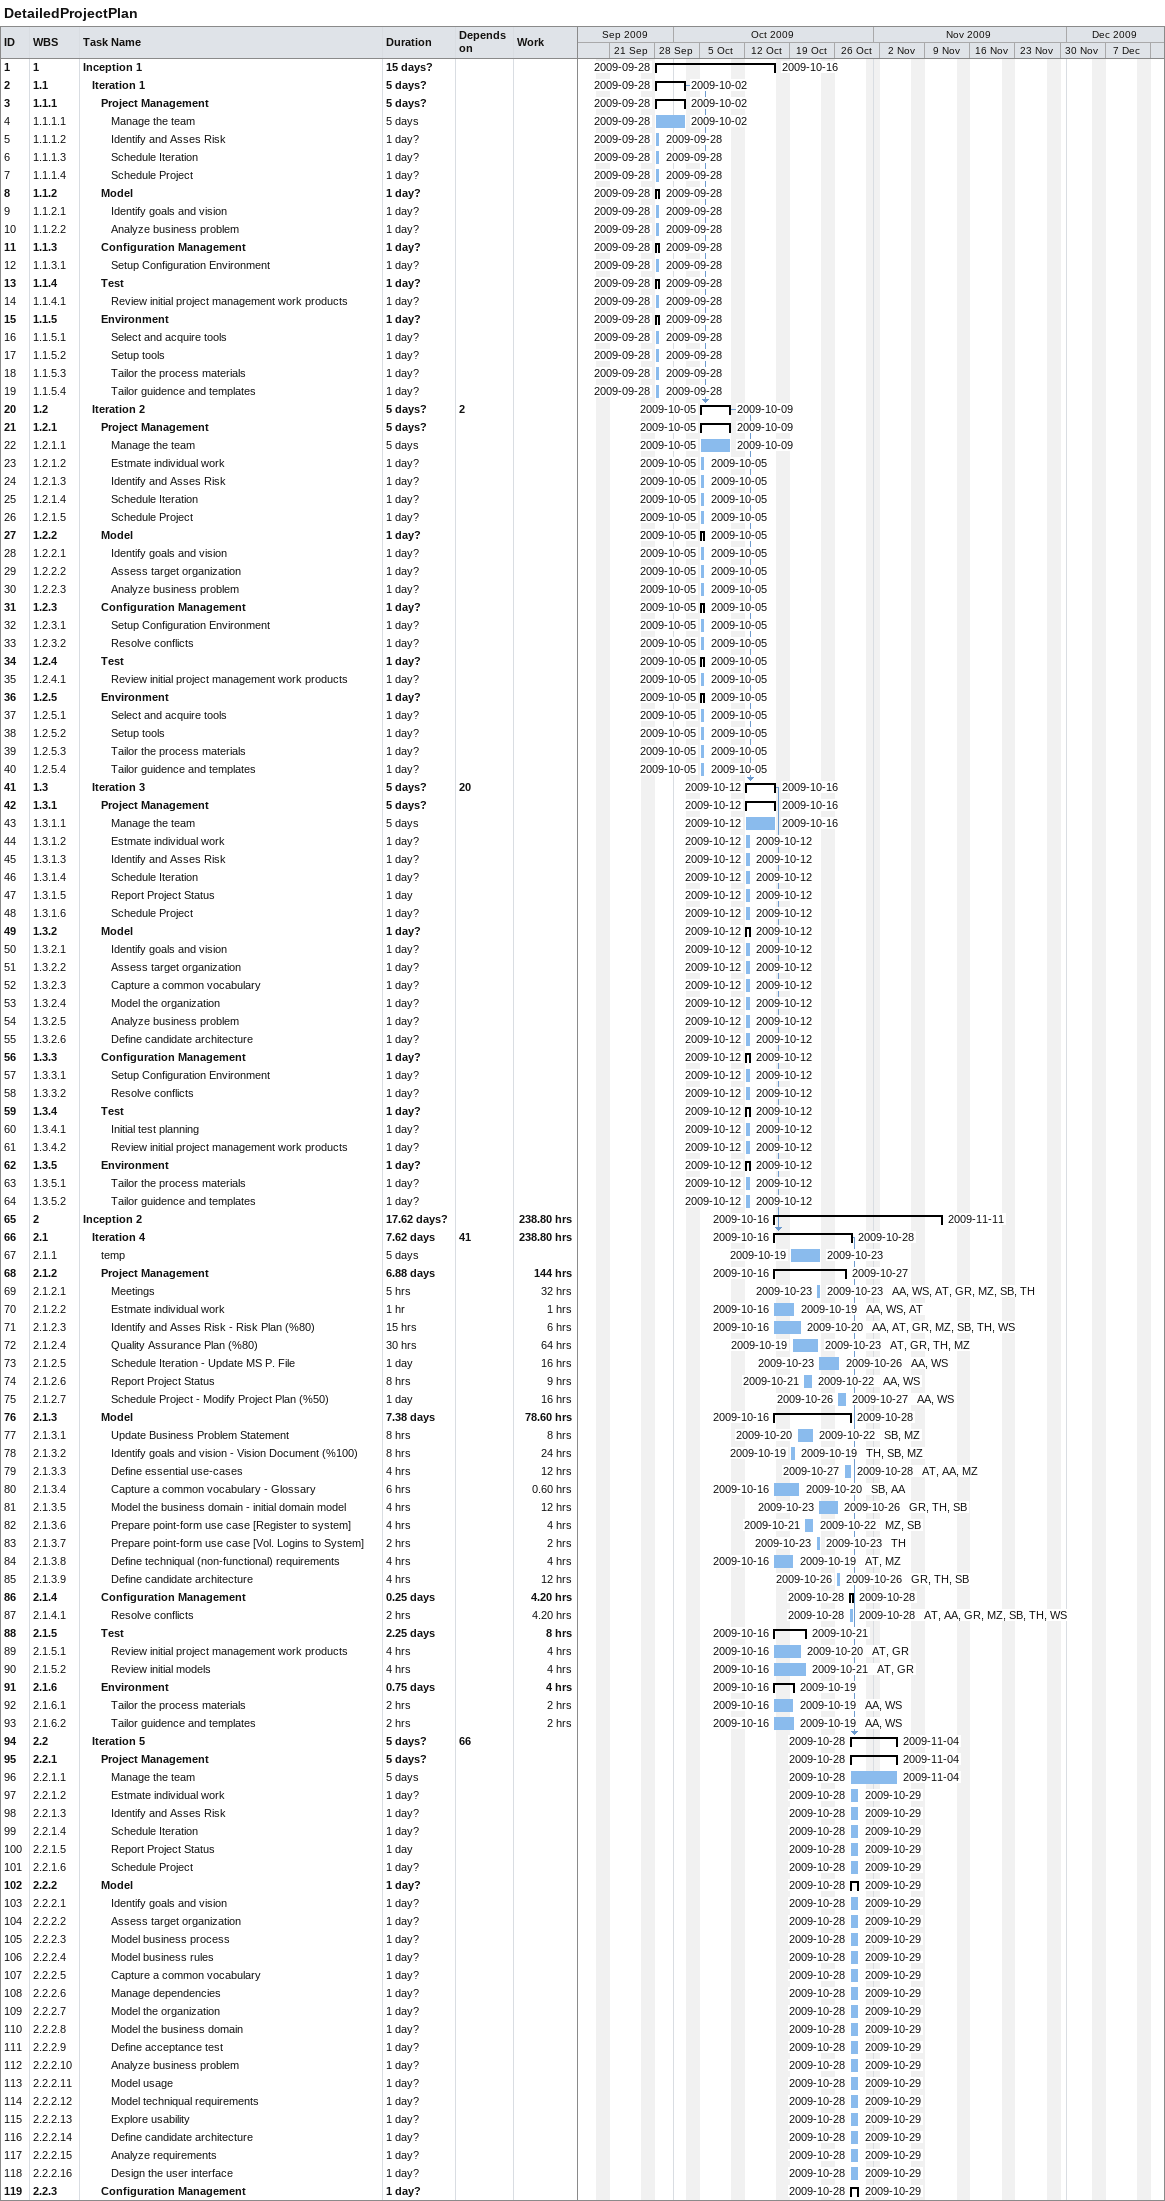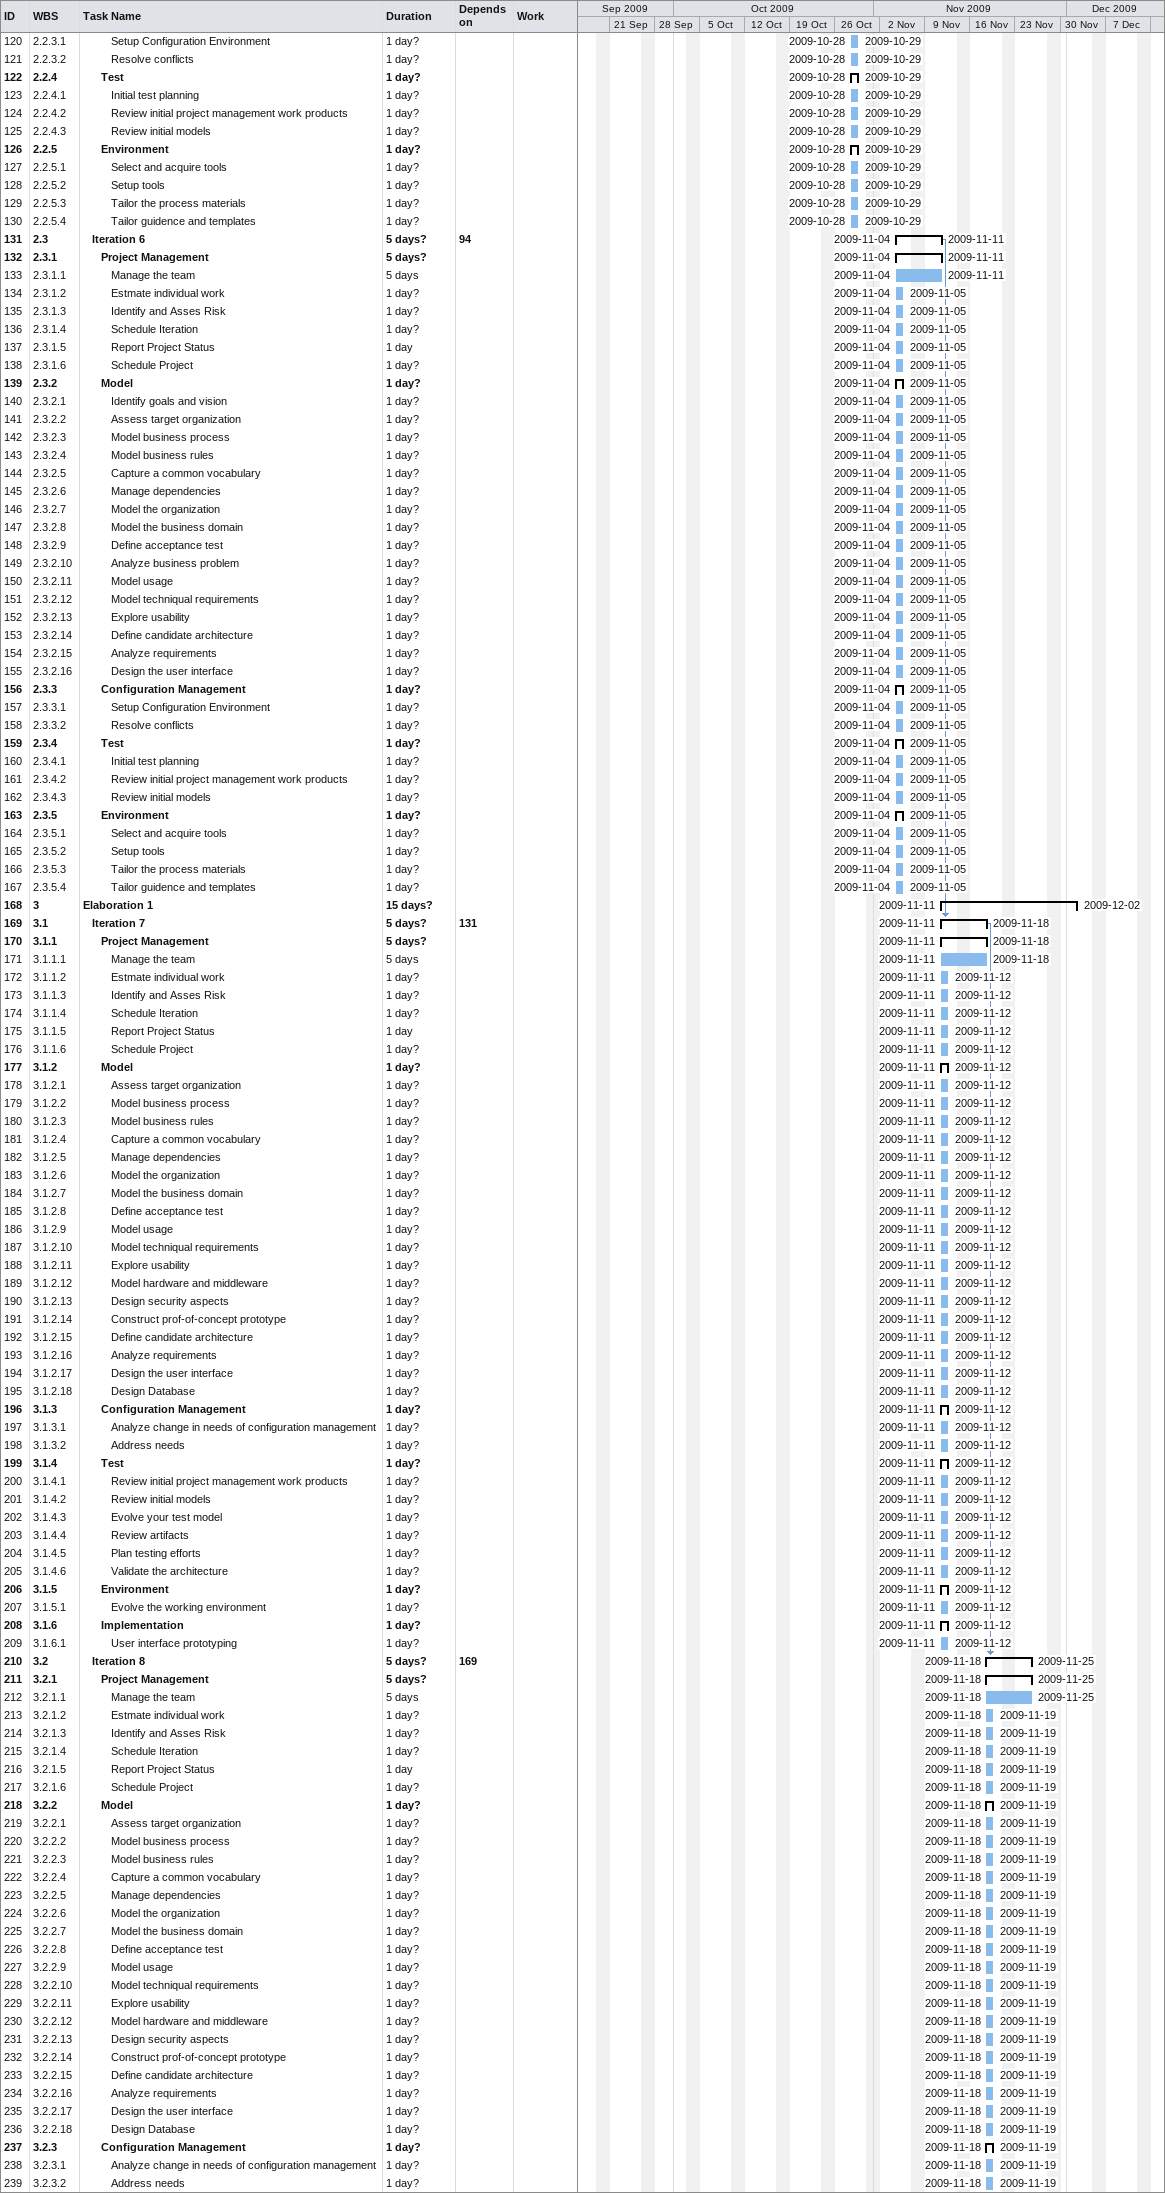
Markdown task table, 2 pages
DetailedProjectPlan

| ID | WBS | Task | Duration | Start | Finish | Predecessors | Resources | Work (h) |
|---|---|---|---|---|---|---|---|---|
| 1 | 1 | **Inception 1** | 15d? | 2009-09-28 | 2009-10-16 |  |  |  |
| 2 | 1.1 | **Iteration 1** | 5d? | 2009-09-28 | 2009-10-02 |  |  |  |
| 3 | 1.1.1 | **Project Management** | 5d? | 2009-09-28 | 2009-10-02 |  |  |  |
| 4 | 1.1.1.1 | Manage the team | 5d | 2009-09-28 | 2009-10-02 |  |  |  |
| 5 | 1.1.1.2 | Identify and Asses Risk | 1d? | 2009-09-28 | 2009-09-28 |  |  |  |
| 6 | 1.1.1.3 | Schedule Iteration | 1d? | 2009-09-28 | 2009-09-28 |  |  |  |
| 7 | 1.1.1.4 | Schedule Project | 1d? | 2009-09-28 | 2009-09-28 |  |  |  |
| 8 | 1.1.2 | **Model** | 1d? | 2009-09-28 | 2009-09-28 |  |  |  |
| 9 | 1.1.2.1 | Identify goals and vision | 1d? | 2009-09-28 | 2009-09-28 |  |  |  |
| 10 | 1.1.2.2 | Analyze business problem | 1d? | 2009-09-28 | 2009-09-28 |  |  |  |
| 11 | 1.1.3 | **Configuration Management** | 1d? | 2009-09-28 | 2009-09-28 |  |  |  |
| 12 | 1.1.3.1 | Setup Configuration Environment | 1d? | 2009-09-28 | 2009-09-28 |  |  |  |
| 13 | 1.1.4 | **Test** | 1d? | 2009-09-28 | 2009-09-28 |  |  |  |
| 14 | 1.1.4.1 | Review initial project management work products | 1d? | 2009-09-28 | 2009-09-28 |  |  |  |
| 15 | 1.1.5 | **Environment** | 1d? | 2009-09-28 | 2009-09-28 |  |  |  |
| 16 | 1.1.5.1 | Select and acquire tools | 1d? | 2009-09-28 | 2009-09-28 |  |  |  |
| 17 | 1.1.5.2 | Setup tools | 1d? | 2009-09-28 | 2009-09-28 |  |  |  |
| 18 | 1.1.5.3 | Tailor the process materials | 1d? | 2009-09-28 | 2009-09-28 |  |  |  |
| 19 | 1.1.5.4 | Tailor guidence and templates | 1d? | 2009-09-28 | 2009-09-28 |  |  |  |
| 20 | 1.2 | **Iteration 2** | 5d? | 2009-10-05 | 2009-10-09 | 2 |  |  |
| 21 | 1.2.1 | **Project Management** | 5d? | 2009-10-05 | 2009-10-09 |  |  |  |
| 22 | 1.2.1.1 | Manage the team | 5d | 2009-10-05 | 2009-10-09 |  |  |  |
| 23 | 1.2.1.2 | Estmate individual work | 1d? | 2009-10-05 | 2009-10-05 |  |  |  |
| 24 | 1.2.1.3 | Identify and Asses Risk | 1d? | 2009-10-05 | 2009-10-05 |  |  |  |
| 25 | 1.2.1.4 | Schedule Iteration | 1d? | 2009-10-05 | 2009-10-05 |  |  |  |
| 26 | 1.2.1.5 | Schedule Project | 1d? | 2009-10-05 | 2009-10-05 |  |  |  |
| 27 | 1.2.2 | **Model** | 1d? | 2009-10-05 | 2009-10-05 |  |  |  |
| 28 | 1.2.2.1 | Identify goals and vision | 1d? | 2009-10-05 | 2009-10-05 |  |  |  |
| 29 | 1.2.2.2 | Assess target organization | 1d? | 2009-10-05 | 2009-10-05 |  |  |  |
| 30 | 1.2.2.3 | Analyze business problem | 1d? | 2009-10-05 | 2009-10-05 |  |  |  |
| 31 | 1.2.3 | **Configuration Management** | 1d? | 2009-10-05 | 2009-10-05 |  |  |  |
| 32 | 1.2.3.1 | Setup Configuration Environment | 1d? | 2009-10-05 | 2009-10-05 |  |  |  |
| 33 | 1.2.3.2 | Resolve conflicts | 1d? | 2009-10-05 | 2009-10-05 |  |  |  |
| 34 | 1.2.4 | **Test** | 1d? | 2009-10-05 | 2009-10-05 |  |  |  |
| 35 | 1.2.4.1 | Review initial project management work products | 1d? | 2009-10-05 | 2009-10-05 |  |  |  |
| 36 | 1.2.5 | **Environment** | 1d? | 2009-10-05 | 2009-10-05 |  |  |  |
| 37 | 1.2.5.1 | Select and acquire tools | 1d? | 2009-10-05 | 2009-10-05 |  |  |  |
| 38 | 1.2.5.2 | Setup tools | 1d? | 2009-10-05 | 2009-10-05 |  |  |  |
| 39 | 1.2.5.3 | Tailor the process materials | 1d? | 2009-10-05 | 2009-10-05 |  |  |  |
| 40 | 1.2.5.4 | Tailor guidence and templates | 1d? | 2009-10-05 | 2009-10-05 |  |  |  |
| 41 | 1.3 | **Iteration 3** | 5d? | 2009-10-12 | 2009-10-16 | 20 |  |  |
| 42 | 1.3.1 | **Project Management** | 5d? | 2009-10-12 | 2009-10-16 |  |  |  |
| 43 | 1.3.1.1 | Manage the team | 5d | 2009-10-12 | 2009-10-16 |  |  |  |
| 44 | 1.3.1.2 | Estmate individual work | 1d? | 2009-10-12 | 2009-10-12 |  |  |  |
| 45 | 1.3.1.3 | Identify and Asses Risk | 1d? | 2009-10-12 | 2009-10-12 |  |  |  |
| 46 | 1.3.1.4 | Schedule Iteration | 1d? | 2009-10-12 | 2009-10-12 |  |  |  |
| 47 | 1.3.1.5 | Report Project Status | 1d | 2009-10-12 | 2009-10-12 |  |  |  |
| 48 | 1.3.1.6 | Schedule Project | 1d? | 2009-10-12 | 2009-10-12 |  |  |  |
| 49 | 1.3.2 | **Model** | 1d? | 2009-10-12 | 2009-10-12 |  |  |  |
| 50 | 1.3.2.1 | Identify goals and vision | 1d? | 2009-10-12 | 2009-10-12 |  |  |  |
| 51 | 1.3.2.2 | Assess target organization | 1d? | 2009-10-12 | 2009-10-12 |  |  |  |
| 52 | 1.3.2.3 | Capture a common vocabulary | 1d? | 2009-10-12 | 2009-10-12 |  |  |  |
| 53 | 1.3.2.4 | Model the organization | 1d? | 2009-10-12 | 2009-10-12 |  |  |  |
| 54 | 1.3.2.5 | Analyze business problem | 1d? | 2009-10-12 | 2009-10-12 |  |  |  |
| 55 | 1.3.2.6 | Define candidate architecture | 1d? | 2009-10-12 | 2009-10-12 |  |  |  |
| 56 | 1.3.3 | **Configuration Management** | 1d? | 2009-10-12 | 2009-10-12 |  |  |  |
| 57 | 1.3.3.1 | Setup Configuration Environment | 1d? | 2009-10-12 | 2009-10-12 |  |  |  |
| 58 | 1.3.3.2 | Resolve conflicts | 1d? | 2009-10-12 | 2009-10-12 |  |  |  |
| 59 | 1.3.4 | **Test** | 1d? | 2009-10-12 | 2009-10-12 |  |  |  |
| 60 | 1.3.4.1 | Initial test planning | 1d? | 2009-10-12 | 2009-10-12 |  |  |  |
| 61 | 1.3.4.2 | Review initial project management work products | 1d? | 2009-10-12 | 2009-10-12 |  |  |  |
| 62 | 1.3.5 | **Environment** | 1d? | 2009-10-12 | 2009-10-12 |  |  |  |
| 63 | 1.3.5.1 | Tailor the process materials | 1d? | 2009-10-12 | 2009-10-12 |  |  |  |
| 64 | 1.3.5.2 | Tailor guidence and templates | 1d? | 2009-10-12 | 2009-10-12 |  |  |  |
| 65 | 2 | **Inception 2** | 17.62d? | 2009-10-16 | 2009-11-11 |  |  | 238.80 |
| 66 | 2.1 | **Iteration 4** | 7.62d | 2009-10-16 | 2009-10-28 | 41 |  | 238.80 |
| 67 | 2.1.1 | temp | 5d | 2009-10-19 | 2009-10-23 |  |  |  |
| 68 | 2.1.2 | **Project Management** | 6.88d | 2009-10-16 | 2009-10-27 |  |  | 144 |
| 69 | 2.1.2.1 | Meetings | 5h | 2009-10-23 | 2009-10-23 |  | AA, WS, AT, GR, MZ, SB, TH | 32 |
| 70 | 2.1.2.2 | Estmate individual work | 1h | 2009-10-16 | 2009-10-19 |  | AA, WS, AT | 1 |
| 71 | 2.1.2.3 | Identify and Asses Risk - Risk Plan (%80) | 15h | 2009-10-16 | 2009-10-20 |  | AA, AT, GR, MZ, SB, TH, WS | 6 |
| 72 | 2.1.2.4 | Quality Assurance Plan (%80) | 30h | 2009-10-19 | 2009-10-23 |  | AT, GR, TH, MZ | 64 |
| 73 | 2.1.2.5 | Schedule Iteration - Update MS P. File | 1d | 2009-10-23 | 2009-10-26 |  | AA, WS | 16 |
| 74 | 2.1.2.6 | Report Project Status | 8h | 2009-10-21 | 2009-10-22 |  | AA, WS | 9 |
| 75 | 2.1.2.7 | Schedule Project - Modify Project Plan (%50) | 1d | 2009-10-26 | 2009-10-27 |  | AA, WS | 16 |
| 76 | 2.1.3 | **Model** | 7.38d | 2009-10-16 | 2009-10-28 |  |  | 78.60 |
| 77 | 2.1.3.1 | Update Business Problem Statement | 8h | 2009-10-20 | 2009-10-22 |  | SB, MZ | 8 |
| 78 | 2.1.3.2 | Identify goals and vision - Vision Document (%100) | 8h | 2009-10-19 | 2009-10-19 |  | TH, SB, MZ | 24 |
| 79 | 2.1.3.3 | Define essential use-cases | 4h | 2009-10-27 | 2009-10-28 |  | AT, AA, MZ | 12 |
| 80 | 2.1.3.4 | Capture a common vocabulary - Glossary | 6h | 2009-10-16 | 2009-10-20 |  | SB, AA | 0.60 |
| 81 | 2.1.3.5 | Model the business domain - initial domain model | 4h | 2009-10-23 | 2009-10-26 |  | GR, TH, SB | 12 |
| 82 | 2.1.3.6 | Prepare point-form use case [Register to system] | 4h | 2009-10-21 | 2009-10-22 |  | MZ, SB | 4 |
| 83 | 2.1.3.7 | Prepare point-form use case [Vol. Logins to System] | 2h | 2009-10-23 | 2009-10-23 |  | TH | 2 |
| 84 | 2.1.3.8 | Define techniqual (non-functional) requirements | 4h | 2009-10-16 | 2009-10-19 |  | AT, MZ | 4 |
| 85 | 2.1.3.9 | Define candidate architecture | 4h | 2009-10-26 | 2009-10-26 |  | GR, TH, SB | 12 |
| 86 | 2.1.4 | **Configuration Management** | 0.25d | 2009-10-28 | 2009-10-28 |  |  | 4.20 |
| 87 | 2.1.4.1 | Resolve conflicts | 2h | 2009-10-28 | 2009-10-28 |  | AT, AA, GR, MZ, SB, TH, WS | 4.20 |
| 88 | 2.1.5 | **Test** | 2.25d | 2009-10-16 | 2009-10-21 |  |  | 8 |
| 89 | 2.1.5.1 | Review initial project management work products | 4h | 2009-10-16 | 2009-10-20 |  | AT, GR | 4 |
| 90 | 2.1.5.2 | Review initial models | 4h | 2009-10-16 | 2009-10-21 |  | AT, GR | 4 |
| 91 | 2.1.6 | **Environment** | 0.75d | 2009-10-16 | 2009-10-19 |  |  | 4 |
| 92 | 2.1.6.1 | Tailor the process materials | 2h | 2009-10-16 | 2009-10-19 |  | AA, WS | 2 |
| 93 | 2.1.6.2 | Tailor guidence and templates | 2h | 2009-10-16 | 2009-10-19 |  | AA, WS | 2 |
| 94 | 2.2 | **Iteration 5** | 5d? | 2009-10-28 | 2009-11-04 | 66 |  |  |
| 95 | 2.2.1 | **Project Management** | 5d? | 2009-10-28 | 2009-11-04 |  |  |  |
| 96 | 2.2.1.1 | Manage the team | 5d | 2009-10-28 | 2009-11-04 |  |  |  |
| 97 | 2.2.1.2 | Estmate individual work | 1d? | 2009-10-28 | 2009-10-29 |  |  |  |
| 98 | 2.2.1.3 | Identify and Asses Risk | 1d? | 2009-10-28 | 2009-10-29 |  |  |  |
| 99 | 2.2.1.4 | Schedule Iteration | 1d? | 2009-10-28 | 2009-10-29 |  |  |  |
| 100 | 2.2.1.5 | Report Project Status | 1d | 2009-10-28 | 2009-10-29 |  |  |  |
| 101 | 2.2.1.6 | Schedule Project | 1d? | 2009-10-28 | 2009-10-29 |  |  |  |
| 102 | 2.2.2 | **Model** | 1d? | 2009-10-28 | 2009-10-29 |  |  |  |
| 103 | 2.2.2.1 | Identify goals and vision | 1d? | 2009-10-28 | 2009-10-29 |  |  |  |
| 104 | 2.2.2.2 | Assess target organization | 1d? | 2009-10-28 | 2009-10-29 |  |  |  |
| 105 | 2.2.2.3 | Model business process | 1d? | 2009-10-28 | 2009-10-29 |  |  |  |
| 106 | 2.2.2.4 | Model business rules | 1d? | 2009-10-28 | 2009-10-29 |  |  |  |
| 107 | 2.2.2.5 | Capture a common vocabulary | 1d? | 2009-10-28 | 2009-10-29 |  |  |  |
| 108 | 2.2.2.6 | Manage dependencies | 1d? | 2009-10-28 | 2009-10-29 |  |  |  |
| 109 | 2.2.2.7 | Model the organization | 1d? | 2009-10-28 | 2009-10-29 |  |  |  |
| 110 | 2.2.2.8 | Model the business domain | 1d? | 2009-10-28 | 2009-10-29 |  |  |  |
| 111 | 2.2.2.9 | Define acceptance test | 1d? | 2009-10-28 | 2009-10-29 |  |  |  |
| 112 | 2.2.2.10 | Analyze business problem | 1d? | 2009-10-28 | 2009-10-29 |  |  |  |
| 113 | 2.2.2.11 | Model usage | 1d? | 2009-10-28 | 2009-10-29 |  |  |  |
| 114 | 2.2.2.12 | Model techniqual requirements | 1d? | 2009-10-28 | 2009-10-29 |  |  |  |
| 115 | 2.2.2.13 | Explore usability | 1d? | 2009-10-28 | 2009-10-29 |  |  |  |
| 116 | 2.2.2.14 | Define candidate architecture | 1d? | 2009-10-28 | 2009-10-29 |  |  |  |
| 117 | 2.2.2.15 | Analyze requirements | 1d? | 2009-10-28 | 2009-10-29 |  |  |  |
| 118 | 2.2.2.16 | Design the user interface | 1d? | 2009-10-28 | 2009-10-29 |  |  |  |
| 119 | 2.2.3 | **Configuration Management** | 1d? | 2009-10-28 | 2009-10-29 |  |  |  |
| 120 | 2.2.3.1 | Setup Configuration Environment | 1d? | 2009-10-28 | 2009-10-29 |  |  |  |
| 121 | 2.2.3.2 | Resolve conflicts | 1d? | 2009-10-28 | 2009-10-29 |  |  |  |
| 122 | 2.2.4 | **Test** | 1d? | 2009-10-28 | 2009-10-29 |  |  |  |
| 123 | 2.2.4.1 | Initial test planning | 1d? | 2009-10-28 | 2009-10-29 |  |  |  |
| 124 | 2.2.4.2 | Review initial project management work products | 1d? | 2009-10-28 | 2009-10-29 |  |  |  |
| 125 | 2.2.4.3 | Review initial models | 1d? | 2009-10-28 | 2009-10-29 |  |  |  |
| 126 | 2.2.5 | **Environment** | 1d? | 2009-10-28 | 2009-10-29 |  |  |  |
| 127 | 2.2.5.1 | Select and acquire tools | 1d? | 2009-10-28 | 2009-10-29 |  |  |  |
| 128 | 2.2.5.2 | Setup tools | 1d? | 2009-10-28 | 2009-10-29 |  |  |  |
| 129 | 2.2.5.3 | Tailor the process materials | 1d? | 2009-10-28 | 2009-10-29 |  |  |  |
| 130 | 2.2.5.4 | Tailor guidence and templates | 1d? | 2009-10-28 | 2009-10-29 |  |  |  |
| 131 | 2.3 | **Iteration 6** | 5d? | 2009-11-04 | 2009-11-11 | 94 |  |  |
| 132 | 2.3.1 | **Project Management** | 5d? | 2009-11-04 | 2009-11-11 |  |  |  |
| 133 | 2.3.1.1 | Manage the team | 5d | 2009-11-04 | 2009-11-11 |  |  |  |
| 134 | 2.3.1.2 | Estmate individual work | 1d? | 2009-11-04 | 2009-11-05 |  |  |  |
| 135 | 2.3.1.3 | Identify and Asses Risk | 1d? | 2009-11-04 | 2009-11-05 |  |  |  |
| 136 | 2.3.1.4 | Schedule Iteration | 1d? | 2009-11-04 | 2009-11-05 |  |  |  |
| 137 | 2.3.1.5 | Report Project Status | 1d | 2009-11-04 | 2009-11-05 |  |  |  |
| 138 | 2.3.1.6 | Schedule Project | 1d? | 2009-11-04 | 2009-11-05 |  |  |  |
| 139 | 2.3.2 | **Model** | 1d? | 2009-11-04 | 2009-11-05 |  |  |  |
| 140 | 2.3.2.1 | Identify goals and vision | 1d? | 2009-11-04 | 2009-11-05 |  |  |  |
| 141 | 2.3.2.2 | Assess target organization | 1d? | 2009-11-04 | 2009-11-05 |  |  |  |
| 142 | 2.3.2.3 | Model business process | 1d? | 2009-11-04 | 2009-11-05 |  |  |  |
| 143 | 2.3.2.4 | Model business rules | 1d? | 2009-11-04 | 2009-11-05 |  |  |  |
| 144 | 2.3.2.5 | Capture a common vocabulary | 1d? | 2009-11-04 | 2009-11-05 |  |  |  |
| 145 | 2.3.2.6 | Manage dependencies | 1d? | 2009-11-04 | 2009-11-05 |  |  |  |
| 146 | 2.3.2.7 | Model the organization | 1d? | 2009-11-04 | 2009-11-05 |  |  |  |
| 147 | 2.3.2.8 | Model the business domain | 1d? | 2009-11-04 | 2009-11-05 |  |  |  |
| 148 | 2.3.2.9 | Define acceptance test | 1d? | 2009-11-04 | 2009-11-05 |  |  |  |
| 149 | 2.3.2.10 | Analyze business problem | 1d? | 2009-11-04 | 2009-11-05 |  |  |  |
| 150 | 2.3.2.11 | Model usage | 1d? | 2009-11-04 | 2009-11-05 |  |  |  |
| 151 | 2.3.2.12 | Model techniqual requirements | 1d? | 2009-11-04 | 2009-11-05 |  |  |  |
| 152 | 2.3.2.13 | Explore usability | 1d? | 2009-11-04 | 2009-11-05 |  |  |  |
| 153 | 2.3.2.14 | Define candidate architecture | 1d? | 2009-11-04 | 2009-11-05 |  |  |  |
| 154 | 2.3.2.15 | Analyze requirements | 1d? | 2009-11-04 | 2009-11-05 |  |  |  |
| 155 | 2.3.2.16 | Design the user interface | 1d? | 2009-11-04 | 2009-11-05 |  |  |  |
| 156 | 2.3.3 | **Configuration Management** | 1d? | 2009-11-04 | 2009-11-05 |  |  |  |
| 157 | 2.3.3.1 | Setup Configuration Environment | 1d? | 2009-11-04 | 2009-11-05 |  |  |  |
| 158 | 2.3.3.2 | Resolve conflicts | 1d? | 2009-11-04 | 2009-11-05 |  |  |  |
| 159 | 2.3.4 | **Test** | 1d? | 2009-11-04 | 2009-11-05 |  |  |  |
| 160 | 2.3.4.1 | Initial test planning | 1d? | 2009-11-04 | 2009-11-05 |  |  |  |
| 161 | 2.3.4.2 | Review initial project management work products | 1d? | 2009-11-04 | 2009-11-05 |  |  |  |
| 162 | 2.3.4.3 | Review initial models | 1d? | 2009-11-04 | 2009-11-05 |  |  |  |
| 163 | 2.3.5 | **Environment** | 1d? | 2009-11-04 | 2009-11-05 |  |  |  |
| 164 | 2.3.5.1 | Select and acquire tools | 1d? | 2009-11-04 | 2009-11-05 |  |  |  |
| 165 | 2.3.5.2 | Setup tools | 1d? | 2009-11-04 | 2009-11-05 |  |  |  |
| 166 | 2.3.5.3 | Tailor the process materials | 1d? | 2009-11-04 | 2009-11-05 |  |  |  |
| 167 | 2.3.5.4 | Tailor guidence and templates | 1d? | 2009-11-04 | 2009-11-05 |  |  |  |
| 168 | 3 | **Elaboration 1** | 15d? | 2009-11-11 | 2009-12-02 |  |  |  |
| 169 | 3.1 | **Iteration 7** | 5d? | 2009-11-11 | 2009-11-18 | 131 |  |  |
| 170 | 3.1.1 | **Project Management** | 5d? | 2009-11-11 | 2009-11-18 |  |  |  |
| 171 | 3.1.1.1 | Manage the team | 5d | 2009-11-11 | 2009-11-18 |  |  |  |
| 172 | 3.1.1.2 | Estmate individual work | 1d? | 2009-11-11 | 2009-11-12 |  |  |  |
| 173 | 3.1.1.3 | Identify and Asses Risk | 1d? | 2009-11-11 | 2009-11-12 |  |  |  |
| 174 | 3.1.1.4 | Schedule Iteration | 1d? | 2009-11-11 | 2009-11-12 |  |  |  |
| 175 | 3.1.1.5 | Report Project Status | 1d | 2009-11-11 | 2009-11-12 |  |  |  |
| 176 | 3.1.1.6 | Schedule Project | 1d? | 2009-11-11 | 2009-11-12 |  |  |  |
| 177 | 3.1.2 | **Model** | 1d? | 2009-11-11 | 2009-11-12 |  |  |  |
| 178 | 3.1.2.1 | Assess target organization | 1d? | 2009-11-11 | 2009-11-12 |  |  |  |
| 179 | 3.1.2.2 | Model business process | 1d? | 2009-11-11 | 2009-11-12 |  |  |  |
| 180 | 3.1.2.3 | Model business rules | 1d? | 2009-11-11 | 2009-11-12 |  |  |  |
| 181 | 3.1.2.4 | Capture a common vocabulary | 1d? | 2009-11-11 | 2009-11-12 |  |  |  |
| 182 | 3.1.2.5 | Manage dependencies | 1d? | 2009-11-11 | 2009-11-12 |  |  |  |
| 183 | 3.1.2.6 | Model the organization | 1d? | 2009-11-11 | 2009-11-12 |  |  |  |
| 184 | 3.1.2.7 | Model the business domain | 1d? | 2009-11-11 | 2009-11-12 |  |  |  |
| 185 | 3.1.2.8 | Define acceptance test | 1d? | 2009-11-11 | 2009-11-12 |  |  |  |
| 186 | 3.1.2.9 | Model usage | 1d? | 2009-11-11 | 2009-11-12 |  |  |  |
| 187 | 3.1.2.10 | Model techniqual requirements | 1d? | 2009-11-11 | 2009-11-12 |  |  |  |
| 188 | 3.1.2.11 | Explore usability | 1d? | 2009-11-11 | 2009-11-12 |  |  |  |
| 189 | 3.1.2.12 | Model hardware and middleware | 1d? | 2009-11-11 | 2009-11-12 |  |  |  |
| 190 | 3.1.2.13 | Design security aspects | 1d? | 2009-11-11 | 2009-11-12 |  |  |  |
| 191 | 3.1.2.14 | Construct prof-of-concept prototype | 1d? | 2009-11-11 | 2009-11-12 |  |  |  |
| 192 | 3.1.2.15 | Define candidate architecture | 1d? | 2009-11-11 | 2009-11-12 |  |  |  |
| 193 | 3.1.2.16 | Analyze requirements | 1d? | 2009-11-11 | 2009-11-12 |  |  |  |
| 194 | 3.1.2.17 | Design the user interface | 1d? | 2009-11-11 | 2009-11-12 |  |  |  |
| 195 | 3.1.2.18 | Design Database | 1d? | 2009-11-11 | 2009-11-12 |  |  |  |
| 196 | 3.1.3 | **Configuration Management** | 1d? | 2009-11-11 | 2009-11-12 |  |  |  |
| 197 | 3.1.3.1 | Analyze change in needs of configuration management | 1d? | 2009-11-11 | 2009-11-12 |  |  |  |
| 198 | 3.1.3.2 | Address needs | 1d? | 2009-11-11 | 2009-11-12 |  |  |  |
| 199 | 3.1.4 | **Test** | 1d? | 2009-11-11 | 2009-11-12 |  |  |  |
| 200 | 3.1.4.1 | Review initial project management work products | 1d? | 2009-11-11 | 2009-11-12 |  |  |  |
| 201 | 3.1.4.2 | Review initial models | 1d? | 2009-11-11 | 2009-11-12 |  |  |  |
| 202 | 3.1.4.3 | Evolve your test model | 1d? | 2009-11-11 | 2009-11-12 |  |  |  |
| 203 | 3.1.4.4 | Review artifacts | 1d? | 2009-11-11 | 2009-11-12 |  |  |  |
| 204 | 3.1.4.5 | Plan testing efforts | 1d? | 2009-11-11 | 2009-11-12 |  |  |  |
| 205 | 3.1.4.6 | Validate the architecture | 1d? | 2009-11-11 | 2009-11-12 |  |  |  |
| 206 | 3.1.5 | **Environment** | 1d? | 2009-11-11 | 2009-11-12 |  |  |  |
| 207 | 3.1.5.1 | Evolve the working environment | 1d? | 2009-11-11 | 2009-11-12 |  |  |  |
| 208 | 3.1.6 | **Implementation** | 1d? | 2009-11-11 | 2009-11-12 |  |  |  |
| 209 | 3.1.6.1 | User interface prototyping | 1d? | 2009-11-11 | 2009-11-12 |  |  |  |
| 210 | 3.2 | **Iteration 8** | 5d? | 2009-11-18 | 2009-11-25 | 169 |  |  |
| 211 | 3.2.1 | **Project Management** | 5d? | 2009-11-18 | 2009-11-25 |  |  |  |
| 212 | 3.2.1.1 | Manage the team | 5d | 2009-11-18 | 2009-11-25 |  |  |  |
| 213 | 3.2.1.2 | Estmate individual work | 1d? | 2009-11-18 | 2009-11-19 |  |  |  |
| 214 | 3.2.1.3 | Identify and Asses Risk | 1d? | 2009-11-18 | 2009-11-19 |  |  |  |
| 215 | 3.2.1.4 | Schedule Iteration | 1d? | 2009-11-18 | 2009-11-19 |  |  |  |
| 216 | 3.2.1.5 | Report Project Status | 1d | 2009-11-18 | 2009-11-19 |  |  |  |
| 217 | 3.2.1.6 | Schedule Project | 1d? | 2009-11-18 | 2009-11-19 |  |  |  |
| 218 | 3.2.2 | **Model** | 1d? | 2009-11-18 | 2009-11-19 |  |  |  |
| 219 | 3.2.2.1 | Assess target organization | 1d? | 2009-11-18 | 2009-11-19 |  |  |  |
| 220 | 3.2.2.2 | Model business process | 1d? | 2009-11-18 | 2009-11-19 |  |  |  |
| 221 | 3.2.2.3 | Model business rules | 1d? | 2009-11-18 | 2009-11-19 |  |  |  |
| 222 | 3.2.2.4 | Capture a common vocabulary | 1d? | 2009-11-18 | 2009-11-19 |  |  |  |
| 223 | 3.2.2.5 | Manage dependencies | 1d? | 2009-11-18 | 2009-11-19 |  |  |  |
| 224 | 3.2.2.6 | Model the organization | 1d? | 2009-11-18 | 2009-11-19 |  |  |  |
| 225 | 3.2.2.7 | Model the business domain | 1d? | 2009-11-18 | 2009-11-19 |  |  |  |
| 226 | 3.2.2.8 | Define acceptance test | 1d? | 2009-11-18 | 2009-11-19 |  |  |  |
| 227 | 3.2.2.9 | Model usage | 1d? | 2009-11-18 | 2009-11-19 |  |  |  |
| 228 | 3.2.2.10 | Model techniqual requirements | 1d? | 2009-11-18 | 2009-11-19 |  |  |  |
| 229 | 3.2.2.11 | Explore usability | 1d? | 2009-11-18 | 2009-11-19 |  |  |  |
| 230 | 3.2.2.12 | Model hardware and middleware | 1d? | 2009-11-18 | 2009-11-19 |  |  |  |
| 231 | 3.2.2.13 | Design security aspects | 1d? | 2009-11-18 | 2009-11-19 |  |  |  |
| 232 | 3.2.2.14 | Construct prof-of-concept prototype | 1d? | 2009-11-18 | 2009-11-19 |  |  |  |
| 233 | 3.2.2.15 | Define candidate architecture | 1d? | 2009-11-18 | 2009-11-19 |  |  |  |
| 234 | 3.2.2.16 | Analyze requirements | 1d? | 2009-11-18 | 2009-11-19 |  |  |  |
| 235 | 3.2.2.17 | Design the user interface | 1d? | 2009-11-18 | 2009-11-19 |  |  |  |
| 236 | 3.2.2.18 | Design Database | 1d? | 2009-11-18 | 2009-11-19 |  |  |  |
| 237 | 3.2.3 | **Configuration Management** | 1d? | 2009-11-18 | 2009-11-19 |  |  |  |
| 238 | 3.2.3.1 | Analyze change in needs of configuration management | 1d? | 2009-11-18 | 2009-11-19 |  |  |  |
| 239 | 3.2.3.2 | Address needs | 1d? | 2009-11-18 | 2009-11-19 |  |  |  |
